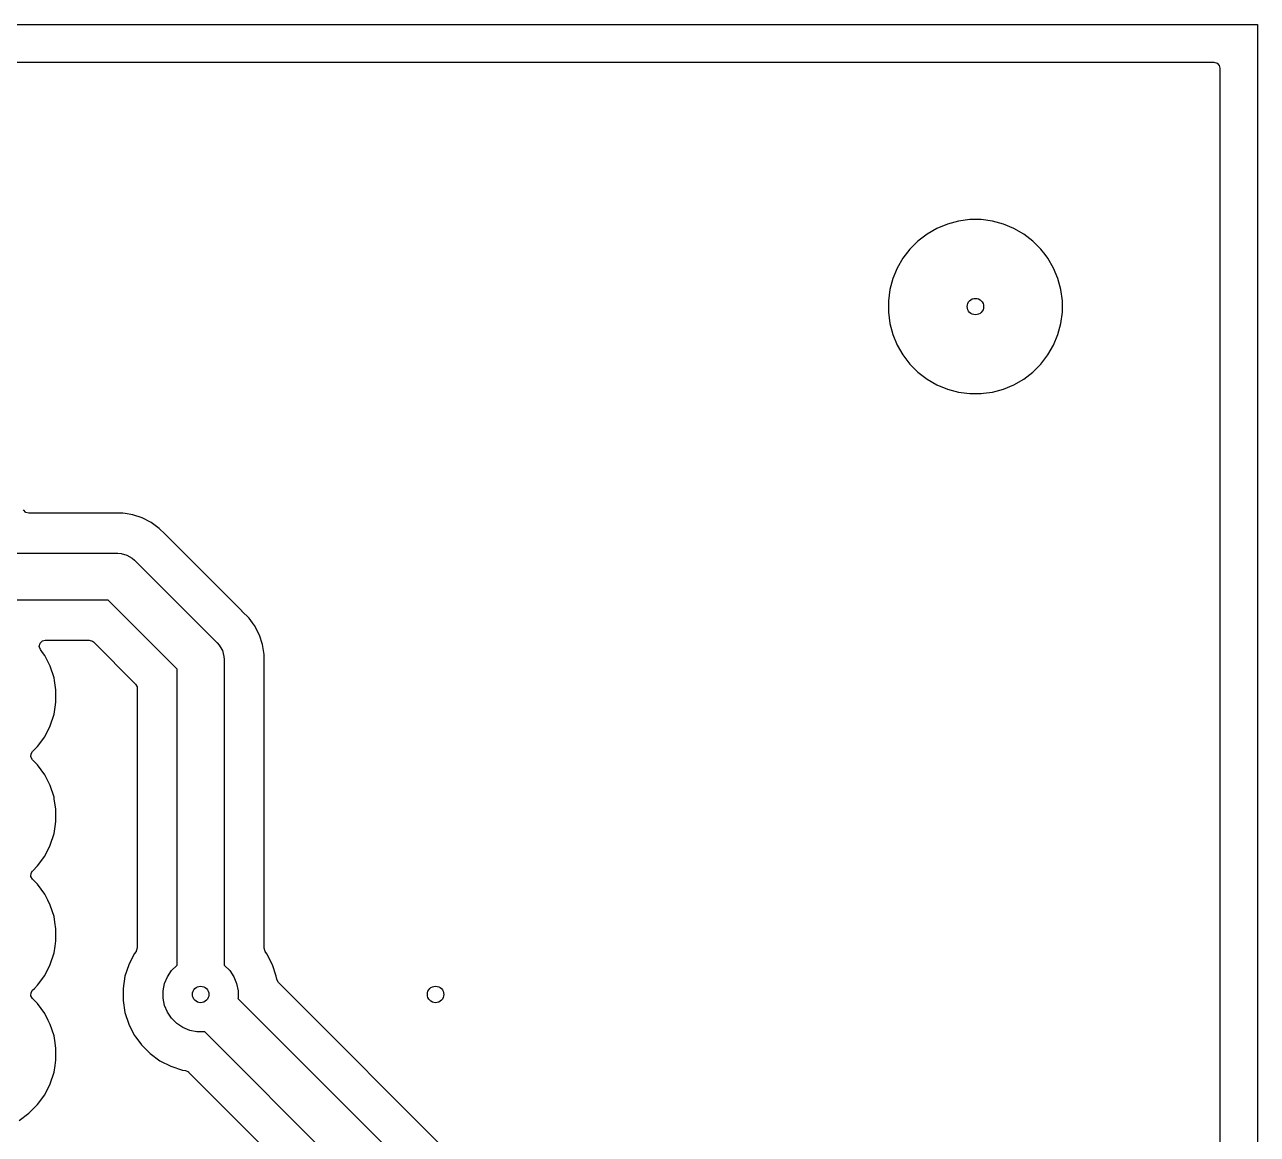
# Model space of a CAD drawing. Header units: millimetres. Extents: x 20 to 120, y -120 to -20.
# Drawn here: x 93.76 to 120, y -43.62 to -20 of the extents above; entities that cross this region are included whole.
import ezdxf

# ---------------------------------------------------------------- set-up
doc = ezdxf.new("R2010")
doc.units = ezdxf.units.MM
doc.layers.add('B.Cu', color=253, linetype='CONTINUOUS', true_color=0x83a598)
doc.layers.add('Edge.Cuts', color=40, linetype='CONTINUOUS', true_color=0xfabd2f)

msp = doc.modelspace()

# ---------------------------------------------------------------- linework, layer by layer
at = {"layer": 'B.Cu', "linetype": 'CONTINUOUS'}
for p, q in [((20.924, -20.8), (119.076, -20.8)), ((119.076, -20.8), (119.143039, -20.819685)), ((119.143039, -20.819685), (119.188794, -20.872489)), ((119.188794, -20.872489), (119.2, -20.924)), ((119.2, -20.924), (119.2, -119.076)), ((113.179785, -24.336777), (112.969706, -24.458067)), ((113.179794, -24.336773), (113.179785, -24.336777)), ((113.403895, -24.243947), (113.179794, -24.336773)), ((113.638214, -24.181161), (113.403895, -24.243947)), ((113.878711, -24.1495), (113.638214, -24.181161)), ((113.878712, -24.1495), (113.878711, -24.1495)), ((114.121288, -24.1495), (113.878712, -24.1495)), ((114.121289, -24.1495), (114.121288, -24.1495)), ((114.361785, -24.181161), (114.121289, -24.1495)), ((114.596104, -24.243947), (114.361785, -24.181161)), ((114.820205, -24.336773), (114.596104, -24.243947)), ((114.820212, -24.336776), (114.820205, -24.336773)), ((115.030289, -24.458064), (114.820212, -24.336776)), ((112.777256, -24.605739), (112.605739, -24.777256)), ((112.777263, -24.605733), (112.777256, -24.605739)), ((112.969706, -24.458067), (112.777263, -24.605733)), ((115.030292, -24.458066), (115.030289, -24.458064)), ((115.030293, -24.458067), (115.030292, -24.458066)), ((115.222736, -24.605733), (115.030293, -24.458067)), ((115.222743, -24.605739), (115.222736, -24.605733)), ((115.39426, -24.777256), (115.222743, -24.605739)), ((112.605733, -24.777263), (112.458067, -24.969706)), ((112.605739, -24.777256), (112.605733, -24.777263)), ((115.394266, -24.777263), (115.39426, -24.777256)), ((115.481018, -24.890321), (115.394266, -24.777263)), ((115.541936, -24.969711), (115.481018, -24.890321)), ((112.336773, -25.179794), (112.243947, -25.403895)), ((112.336777, -25.179785), (112.336773, -25.179794)), ((112.458067, -24.969706), (112.336777, -25.179785)), ((115.663224, -25.179788), (115.541936, -24.969711)), ((115.756054, -25.4039), (115.663224, -25.179788)), ((112.243947, -25.403895), (112.181161, -25.638214)), ((115.818838, -25.638211), (115.756054, -25.4039)), ((112.181161, -25.638214), (112.1495, -25.878711)), ((115.8505, -25.878712), (115.818838, -25.638211)), ((112.1495, -25.878711), (112.1495, -26.121288)), ((115.8505, -26.121288), (115.8505, -25.878712)), ((112.1495, -26.121288), (112.181161, -26.361785)), ((115.818838, -26.361789), (115.8505, -26.121288)), ((112.181161, -26.361785), (112.243947, -26.596104)), ((115.756054, -26.5961), (115.818838, -26.361789)), ((112.243947, -26.596104), (112.336773, -26.820205)), ((115.663224, -26.820212), (115.756054, -26.5961)), ((112.336773, -26.820205), (112.336776, -26.820212)), ((112.336776, -26.820212), (112.458064, -27.030289)), ((115.541936, -27.030289), (115.663224, -26.820212)), ((112.458064, -27.030289), (112.458066, -27.030292)), ((112.458066, -27.030292), (112.458067, -27.030293)), ((112.458067, -27.030293), (112.605733, -27.222736)), ((112.605733, -27.222736), (112.605739, -27.222743)), ((112.605739, -27.222743), (112.777256, -27.39426)), ((115.222738, -27.394265), (115.394265, -27.222738)), ((115.394265, -27.222738), (115.541936, -27.030289)), ((112.777256, -27.39426), (112.777263, -27.394266)), ((112.777263, -27.394266), (112.890321, -27.481018)), ((112.890321, -27.481018), (112.969711, -27.541936)), ((112.969711, -27.541936), (113.179788, -27.663224)), ((114.820212, -27.663224), (115.030289, -27.541936)), ((115.030289, -27.541936), (115.222738, -27.394265)), ((113.179788, -27.663224), (113.4039, -27.756054)), ((113.4039, -27.756054), (113.638211, -27.818838)), ((114.361789, -27.818838), (114.5961, -27.756054)), ((114.5961, -27.756054), (114.820212, -27.663224)), ((113.638211, -27.818838), (113.818586, -27.842584)), ((113.818586, -27.842584), (113.878711, -27.8505)), ((113.878711, -27.8505), (113.878712, -27.8505)), ((113.878712, -27.8505), (114.121289, -27.8505)), ((114.121289, -27.8505), (114.169388, -27.844167)), ((114.169388, -27.844167), (114.361789, -27.818838)), ((93.787461, -30.379815), (93.741706, -30.327011)), ((93.8545, -30.3995), (93.787461, -30.379815)), ((95.856286, -30.3995), (93.8545, -30.3995)), ((95.856287, -30.3995), (95.856286, -30.3995)), ((95.904957, -30.407208), (95.856287, -30.3995)), ((96.06624, -30.432753), (95.904957, -30.407208)), ((96.066241, -30.432753), (96.06624, -30.432753)), ((96.066243, -30.432754), (96.066241, -30.432753)), ((96.268412, -30.498443), (96.066243, -30.432754)), ((96.268413, -30.498443), (96.268412, -30.498443)), ((96.268414, -30.498444), (96.268413, -30.498443)), ((96.45782, -30.594951), (96.268414, -30.498444)), ((96.629784, -30.719889), (96.45782, -30.594951)), ((96.629788, -30.719893), (96.629784, -30.719889)), ((96.629792, -30.719896), (96.629788, -30.719893)), ((96.749396, -30.8395), (96.629792, -30.719896)), ((96.784435, -30.874539), (96.749396, -30.8395)), ((96.784444, -30.874549), (96.784435, -30.874539)), ((98.386665, -32.47677), (96.784444, -30.874549)), ((93.403429, -31.25), (95.75, -31.25)), ((95.75, -31.25), (95.815248, -31.254277)), ((95.815248, -31.254277), (95.815263, -31.254277)), ((95.815263, -31.254277), (95.941342, -31.28806)), ((95.941342, -31.28806), (96.054381, -31.353323)), ((96.054381, -31.353323), (96.054396, -31.353338)), ((96.054396, -31.353338), (96.103553, -31.396447)), ((96.103553, -31.396447), (97.863553, -33.156447)), ((95.542894, -32.25), (93.403429, -32.25)), ((97.01, -33.717106), (95.542894, -32.25)), ((98.38668, -32.476784), (98.386665, -32.47677)), ((98.389791, -32.479895), (98.38668, -32.476784)), ((98.389792, -32.479896), (98.389791, -32.479895)), ((98.540104, -32.630208), (98.389792, -32.479896)), ((98.649009, -32.780104), (98.540104, -32.630208)), ((98.64901, -32.780106), (98.649009, -32.780104)), ((98.661904, -32.797853), (98.64901, -32.780106)), ((98.665051, -32.802184), (98.661904, -32.797853)), ((98.761557, -32.991588), (98.665051, -32.802184)), ((98.827246, -33.193757), (98.761557, -32.991588)), ((94.075474, -33.231579), (94.091299, -33.163525)), ((94.098954, -33.297385), (94.075474, -33.231579)), ((94.091299, -33.163525), (94.141405, -33.11483)), ((94.144344, -33.35986), (94.098954, -33.297385)), ((94.141405, -33.11483), (94.199272, -33.1005)), ((94.199272, -33.1005), (95.139243, -33.1005)), ((95.139243, -33.1005), (95.206282, -33.120185)), ((95.206282, -33.120185), (95.226924, -33.136819)), ((95.226924, -33.136819), (96.123181, -34.033076)), ((97.863553, -33.156447), (97.906661, -33.205603)), ((97.906661, -33.205603), (97.906677, -33.205619)), ((97.906677, -33.205619), (97.959658, -33.297385)), ((97.959658, -33.297385), (97.97194, -33.318658)), ((97.97194, -33.318658), (98.005723, -33.444737)), ((98.853555, -33.359859), (98.827246, -33.193757)), ((94.191634, -33.424949), (94.144344, -33.35986)), ((94.265595, -33.570104), (94.191634, -33.424949)), ((94.309577, -33.656423), (94.265595, -33.570104)), ((98.005723, -33.444737), (98.005723, -33.444752)), ((98.005723, -33.444752), (98.01, -33.51)), ((98.01, -33.51), (98.01, -40.01657)), ((98.860501, -33.403714), (98.853555, -33.359859)), ((98.860501, -33.621397), (98.860501, -33.403714)), ((94.309577, -33.656425), (94.309577, -33.656423)), ((94.309579, -33.656428), (94.309577, -33.656425)), ((94.38986, -33.903507), (94.309579, -33.656428)), ((97.01, -40.01657), (97.01, -33.717106)), ((98.8605, -33.621422), (98.860501, -33.621397)), ((98.8605, -39.650515), (98.8605, -33.621422)), ((94.398324, -33.956948), (94.38986, -33.903507)), ((94.4305, -34.160097), (94.398324, -33.956948)), ((96.123181, -34.033076), (96.156666, -34.094399)), ((96.156666, -34.094399), (96.1595, -34.120757)), ((94.4305, -34.419902), (94.4305, -34.160097)), ((96.1595, -34.120757), (96.1595, -39.650515)), ((94.38986, -34.676493), (94.413793, -34.525382)), ((94.413793, -34.525382), (94.4305, -34.419902)), ((94.309579, -34.923572), (94.38986, -34.676493)), ((94.038931, -35.365229), (94.191634, -35.155051)), ((94.191634, -35.155051), (94.309579, -34.923572)), ((93.93899, -35.46517), (94.038931, -35.365229)), ((93.898356, -35.586358), (93.90334, -35.516666)), ((93.931841, -35.647681), (93.898356, -35.586358)), ((93.90334, -35.516666), (93.931841, -35.472319)), ((93.931841, -35.472319), (93.93899, -35.46517)), ((94.038931, -35.754771), (93.931841, -35.647681)), ((94.191634, -35.964949), (94.038931, -35.754771)), ((94.242046, -36.063888), (94.191634, -35.964949)), ((94.309577, -36.196423), (94.242046, -36.063888)), ((94.309577, -36.196425), (94.309577, -36.196423)), ((94.309579, -36.196428), (94.309577, -36.196425)), ((94.38986, -36.443507), (94.309579, -36.196428)), ((94.394786, -36.474612), (94.38986, -36.443507)), ((94.4305, -36.700097), (94.394786, -36.474612)), ((94.4305, -36.959902), (94.4305, -36.700097)), ((94.41403, -37.063887), (94.4305, -36.959902)), ((94.309579, -37.463572), (94.38986, -37.216493)), ((94.38986, -37.216493), (94.41403, -37.063887)), ((94.191634, -37.695051), (94.309579, -37.463572)), ((94.038931, -37.905229), (94.191634, -37.695051)), ((93.90334, -38.056666), (93.931841, -38.012319)), ((93.931841, -38.012319), (93.936307, -38.007853)), ((93.936307, -38.007853), (94.038931, -37.905229)), ((93.898356, -38.126358), (93.90334, -38.056666)), ((93.931841, -38.187681), (93.898356, -38.126358)), ((94.038931, -38.294771), (93.931841, -38.187681)), ((94.191634, -38.504949), (94.038931, -38.294771)), ((94.258899, -38.636964), (94.191634, -38.504949)), ((94.309577, -38.736423), (94.258899, -38.636964)), ((94.309577, -38.736425), (94.309577, -38.736423)), ((94.309579, -38.736428), (94.309577, -38.736425)), ((94.38986, -38.983507), (94.309579, -38.736428)), ((94.408947, -39.104021), (94.38986, -38.983507)), ((94.4305, -39.240097), (94.408947, -39.104021)), ((94.4305, -39.499902), (94.4305, -39.240097)), ((94.38986, -39.756493), (94.412539, -39.613298)), ((94.412539, -39.613298), (94.4305, -39.499902)), ((94.309579, -40.003572), (94.38986, -39.756493)), ((96.098366, -39.774948), (95.980422, -40.006423)), ((96.135818, -39.723401), (96.098366, -39.774948)), ((96.139815, -39.717554), (96.135818, -39.723401)), ((96.1595, -39.650515), (96.139815, -39.717554)), ((98.860702, -39.657594), (98.8605, -39.650515)), ((98.884181, -39.7234), (98.860702, -39.657594)), ((98.921634, -39.774949), (98.884181, -39.7234)), ((99.039579, -40.006428), (98.921634, -39.774949)), ((94.191634, -40.235051), (94.309579, -40.003572)), ((95.980422, -40.006423), (95.90014, -40.253506)), ((96.804463, -40.262883), (96.891592, -40.132485)), ((96.891592, -40.132485), (97.002485, -40.021592)), ((97.002485, -40.021592), (97.01, -40.01657)), ((98.01, -40.01657), (98.017515, -40.021592)), ((98.017515, -40.021592), (98.128408, -40.132485)), ((98.128408, -40.132485), (98.215537, -40.262883)), ((99.11986, -40.253507), (99.039579, -40.006428)), ((94.038931, -40.445229), (94.191634, -40.235051)), ((95.90014, -40.253506), (95.8595, -40.510097)), ((96.744448, -40.407772), (96.804463, -40.262883)), ((98.215537, -40.262883), (98.275552, -40.407772)), ((99.129834, -40.316483), (99.11986, -40.253507)), ((99.131134, -40.323401), (99.129834, -40.316483)), ((99.164619, -40.384724), (99.131134, -40.323401)), ((107.232291, -48.452395), (99.164619, -40.384724)), ((93.898356, -40.666358), (93.90334, -40.596666)), ((93.90334, -40.596666), (93.931841, -40.552319)), ((93.931841, -40.552319), (93.974063, -40.510097)), ((93.974063, -40.510097), (94.038931, -40.445229)), ((95.8595, -40.510097), (95.8595, -40.769902)), ((96.713852, -40.561586), (96.744448, -40.407772)), ((96.713852, -40.718414), (96.713852, -40.561586)), ((98.275552, -40.407772), (98.306148, -40.561586)), ((98.306148, -40.561586), (98.306148, -40.718414)), ((93.931841, -40.727681), (93.898356, -40.666358)), ((94.038931, -40.834771), (93.931841, -40.727681)), ((94.191634, -41.044949), (94.038931, -40.834771)), ((95.8595, -40.769902), (95.90014, -41.026493)), ((96.744448, -40.872228), (96.713852, -40.718414)), ((96.804463, -41.017117), (96.744448, -40.872228)), ((98.306148, -40.718414), (98.304384, -40.727278)), ((98.304384, -40.727278), (106.706053, -49.128946)), ((94.266787, -41.192445), (94.191634, -41.044949)), ((95.90014, -41.026493), (95.980422, -41.273576)), ((96.891592, -41.147515), (96.804463, -41.017117)), ((97.002485, -41.258408), (96.891592, -41.147515)), ((94.309577, -41.276423), (94.266787, -41.192445)), ((94.309577, -41.276425), (94.309577, -41.276423)), ((94.309579, -41.276428), (94.309577, -41.276425)), ((94.38986, -41.523507), (94.309579, -41.276428)), ((95.980422, -41.273576), (96.098368, -41.505054)), ((97.132883, -41.345537), (97.002485, -41.258408)), ((97.277772, -41.405552), (97.132883, -41.345537)), ((97.431586, -41.436148), (97.277772, -41.405552)), ((97.588414, -41.436148), (97.431586, -41.436148)), ((97.597278, -41.434384), (97.588414, -41.436148)), ((105.8525, -49.689606), (97.597278, -41.434384)), ((94.405523, -41.622404), (94.38986, -41.523507)), ((94.4305, -41.780097), (94.405523, -41.622404)), ((96.098368, -41.505054), (96.111774, -41.523506)), ((96.111774, -41.523506), (96.251069, -41.715229)), ((94.4305, -42.039902), (94.4305, -41.780097)), ((96.251069, -41.715229), (96.434771, -41.898931)), ((96.434771, -41.898931), (96.644949, -42.051634)), ((94.38986, -42.296493), (94.412539, -42.153298)), ((94.412539, -42.153298), (94.4305, -42.039902)), ((96.644949, -42.051634), (96.876428, -42.169579)), ((96.876428, -42.169579), (97.123507, -42.24986)), ((94.309579, -42.543572), (94.38986, -42.296493)), ((97.123507, -42.24986), (97.186444, -42.259827)), ((97.186444, -42.259827), (97.249575, -42.289755)), ((97.249575, -42.289755), (97.254724, -42.294619)), ((97.254724, -42.294619), (104.965681, -50.005576)), ((94.191634, -42.775051), (94.309579, -42.543572)), ((93.855229, -43.168931), (94.038931, -42.985229)), ((94.038931, -42.985229), (94.191634, -42.775051)), ((93.645051, -43.321634), (93.855229, -43.168931))]:
    msp.add_line(p, q, dxfattribs=at)
at = {"layer": 'B.Cu'}
for centre in [(114, -26), (114, -26), (97.51, -40.64), (97.51, -40.64), (102.51, -40.64), (102.51, -40.64)]:
    msp.add_circle(centre, 0.175, dxfattribs=at)
at = {"layer": 'Edge.Cuts', "linetype": 'CONTINUOUS'}
for p, q in [((20, -20), (120, -20)), ((120, -20), (120, -120))]:
    msp.add_line(p, q, dxfattribs=at)
at = {"layer": 'Edge.Cuts'}
for centre in [(114, -26), (97.51, -40.64), (102.51, -40.64)]:
    msp.add_circle(centre, 0.175, dxfattribs=at)

doc.saveas('drawing.dxf')
